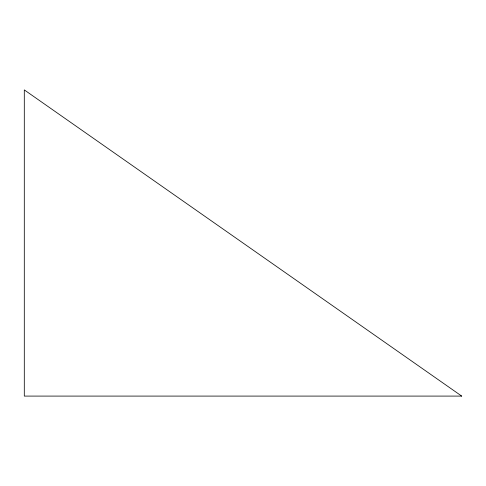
<?xml version="1.0" encoding="UTF-8"?>
<svg xmlns="http://www.w3.org/2000/svg" width="486" height="486" viewBox="0 0 486 486"><rect width="100%" height="100%" fill="white"/><g stroke="black" fill="none" stroke-linecap="round" stroke-linejoin="round"><path stroke-width="0.73" d="M461.7 396.09L24.3 396.09L24.3 89.91L461.7 396.09"/></g></svg>
